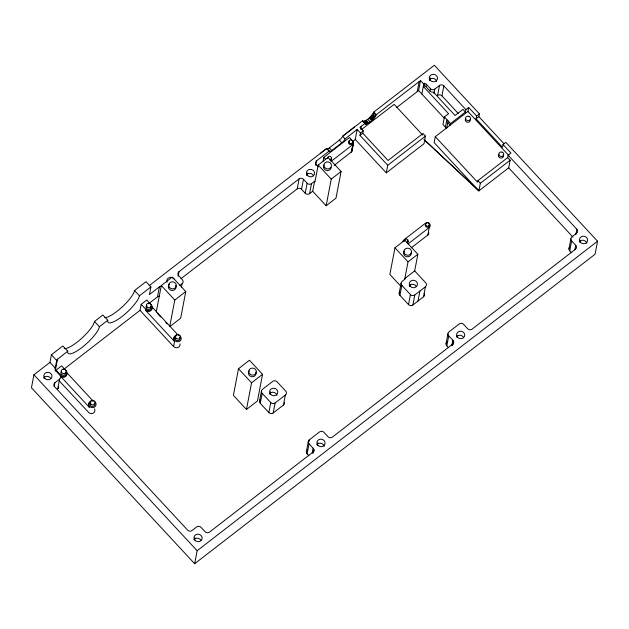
<?xml version="1.0" encoding="UTF-8"?>
<svg xmlns="http://www.w3.org/2000/svg" width="629" height="629" viewBox="0 0 629 629"><rect width="100%" height="100%" fill="white"/><g stroke="black" fill="none" stroke-linecap="round" stroke-linejoin="round"><path stroke-width="0.94" d="M334.235 165.356L351.705 151.668L353.419 142.107L349.52 137.499L323.841 157.344L323.125 161.095M353.419 142.107L351.705 151.668M447.762 122.506L446.629 128.497L442.958 124.534L444.404 116.939L448.595 113.7L423.301 86.425L424.205 85.725L424.661 83.327L426.376 84.262L430.456 88.665A3.106 2.831 10.8 0 0 434.828 89.066L439.482 85.465A3.106 2.831 10.8 0 1 443.854 85.866L465.861 109.635L465.405 112.041L450.506 123.551L450.199 125.155L447.762 122.506L448.076 120.894L444.404 116.939M104.823 317.653A21.111 5.433 -42.8 0 0 121.932 307.18A21.111 5.433 -42.8 0 0 134.551 290.519L146.007 281.666L150.905 286.942L139.449 295.795A21.111 5.433 -42.8 0 1 121.995 316.529A21.111 5.433 -42.8 0 1 107.787 320.263L99.406 326.742A21.111 5.433 -42.8 0 1 81.959 347.483A21.111 5.433 -42.8 0 1 67.743 351.218L62.861 345.95L51.397 354.795L49.943 362.39L33.927 374.774L31.45 387.771L194.66 563.733L595.073 254.226L597.55 241.229L505.826 142.335L503.035 144.497L502.5 147.296L476.059 118.795L476.593 115.995L479.384 113.833L434.34 65.267L373.791 112.072C371.684 116.286 367.761 120.32 363.122 121.515L362.666 120.674L342.561 136.312A3.884 0.999 -42.8 0 1 339.353 140.125L329.344 147.862A3.884 0.999 -42.8 0 1 326.734 148.546L329.211 151.133L326.75 148.475L320.664 153.122M44.274 378.579L44.62 376.779M58.646 386.473A3.106 2.831 10.8 0 1 57.648 389.131L59.558 379.13A3.106 2.831 10.8 0 0 59.849 375.136L55.769 370.733A3.106 2.831 10.8 0 1 55.006 368.649L56.972 359.678L67.743 351.218M55.203 371.181L57.506 359.135M54.212 386.371L54.904 382.731L59.558 379.13M89.106 403.22A3.727 3.397 10.8 0 0 89.397 407.372L60.376 376.087L60.573 375.081L56.02 370.174L61.603 365.858L66.155 370.764A3.727 3.397 10.8 0 1 65.809 375.56A3.727 3.397 10.8 0 1 60.573 375.081M63.553 369.467L140.023 310.356L141.163 304.357L146.754 300.041L151.306 304.947A3.727 3.397 10.8 0 1 150.96 309.751A3.727 3.397 10.8 0 1 145.716 309.264L141.163 304.357M180.028 343.843A3.727 3.397 10.8 0 1 173.588 346.555L174.548 341.555L145.527 310.27L145.716 309.264M150.905 286.942L149.45 294.545L159.412 286.84A3.106 2.831 10.8 0 1 161.661 286.211M148.586 303.744L157.509 296.841L159.412 286.84M156.228 312.181L161.315 285.527L172.299 277.035L185.767 291.549L180.68 318.203L169.688 326.695L174.776 300.049L185.767 291.549M178.101 276.273L178.974 271.728L299.097 178.872A3.106 2.831 10.8 0 1 303.461 179.273L307.133 183.236A3.106 2.831 10.8 0 0 311.504 183.637L314.602 181.238L315.011 181.679L318.188 165.026L328.031 157.415L341.091 171.497L336.004 198.143L326.16 205.754L312.692 191.24L314.602 181.238M181.404 287.351L182.095 283.71A3.106 2.831 10.8 0 0 182.379 279.716L178.683 275.722A3.106 2.831 10.8 0 1 178.974 271.728M194.597 539.564L194.943 537.764M194.66 563.733L197.136 550.729L597.55 241.229M238.493 368.736L233.406 395.389L246.466 409.471L257.45 400.972L262.537 374.326L249.477 360.244L238.493 368.736L251.553 382.817L246.466 409.471M180.94 278.733L297.187 188.873L299.097 178.872M259.51 401.247L261.42 391.246M260.272 403.323L262.183 393.322A3.106 2.831 10.8 0 1 262.466 389.327L272.711 381.41A3.106 2.831 10.8 0 1 277.082 381.811L285.652 391.049A3.106 2.831 10.8 0 1 285.362 395.043L283.451 405.045L273.214 412.962A3.106 2.831 10.8 0 1 268.842 412.561L260.272 403.323A3.106 2.831 10.8 0 1 260.029 399.871M312.692 191.24L309.594 193.638A3.106 2.831 10.8 0 1 305.222 193.237L301.55 189.274L303.461 179.273M306.866 175.601L307.384 172.904M305.222 193.237L307.133 183.236M270.077 394.493L270.588 391.796M309.594 193.638L311.504 183.637M315.703 165.38L316.576 160.835L329.234 151.039M268.842 412.561L270.753 402.56L262.183 393.322M273.214 412.962L275.117 402.961L285.362 395.043M326.16 205.754L331.239 179.108L341.091 171.497M329.195 151.204A3.884 0.999 -42.8 0 0 331.813 150.52L341.822 142.783A3.884 0.999 -42.8 0 0 345.03 138.97L357.17 129.448L360.441 132.971L359.977 135.369L387.723 165.278L386.277 172.881L355.267 139.449L357.17 129.448M351.234 152.226L353.136 144.167M351.996 151.023L353.529 142.814M360.755 129.409L361.361 126.209L365.119 123.315L362.666 120.674M359.977 135.369L362.776 133.206L363.232 130.808L359.969 127.294L361.361 126.209M306.37 451.764L308.281 441.762M308.981 441.66L309.326 439.844L319.571 431.926A3.106 2.831 10.8 0 1 323.935 432.327L328.016 436.723A3.106 2.831 10.8 0 0 332.387 437.124L452.51 344.275C456.182 341.445 450.136 337.922 448.721 335.878A3.106 2.831 10.8 0 1 449.004 331.876L459.249 323.959A3.106 2.831 10.8 0 1 463.62 324.36L467.693 328.755A3.106 2.831 10.8 0 0 472.065 329.156L575.425 249.265A3.106 2.831 10.8 0 0 575.716 245.263L571.635 240.868A3.106 2.831 10.8 0 1 571.926 236.866L576.581 233.265A3.106 2.831 10.8 0 0 576.864 229.271L508.13 155.214L510.952 153.028L503.035 144.497M308.878 455.726L307.133 453.847L309.036 443.846A3.106 2.831 10.8 0 1 309.326 439.844M312.251 452.786L313.116 448.241L309.036 443.846M312.802 453.391L313.667 448.847L313.116 448.241M313.47 452.298L313.667 448.847M313.722 452.157L313.989 449.57M317.338 445.45L317.857 442.753M417.231 91.63L419.142 81.628L420.534 80.551L423.757 84.027L421.847 94.028M396.805 107.417L418.623 90.552L420.534 80.551M424.245 293.421A3.106 2.831 10.8 0 1 423.506 296.794L412.891 304.994A3.106 2.831 10.8 0 1 408.52 304.601L399.934 295.339L401.845 285.338A3.106 2.831 10.8 0 1 402.128 281.344L405.233 278.954L404.84 278.521L414.684 270.918L417.86 254.265L404.801 240.184L394.957 247.795L389.87 274.448L400.767 286.187M465.405 112.041L462.96 109.407L455.058 115.5L433.247 91.983L432.123 92.093A3.106 2.831 10.8 0 1 430 91.063L425.919 86.66L426.376 84.262M429.788 80.591L430.299 77.894M430 91.063L430.456 88.665M362.776 133.206L388.069 160.481L422.987 133.49L425.44 136.131L423.985 143.734L386.277 172.881M433.963 93.611L434.828 89.066M399.171 293.256L401.082 283.254M439.482 85.465L437.572 95.466A3.106 2.831 10.8 0 1 441.943 95.867L458.25 113.479M404.84 278.521L408.017 261.876L417.86 254.265M441.943 95.867L443.854 85.866M476.593 115.995L468.676 107.457L467.913 111.459L435.299 136.674L434.152 142.673L478.897 190.862L508.696 167.833L510.143 160.23L507.674 157.612L508.13 155.214M409.754 286.525L410.1 284.725M408.52 304.601L410.43 294.6L401.845 285.338M445.403 127.176L446.857 119.573M412.891 304.994L414.794 294.993L425.408 286.793A3.106 2.831 10.8 0 0 425.699 282.791L414.684 270.918M411.122 247.928L427.806 235.042L429.237 227.541A2.98 2.72 10.8 0 0 429.481 223.696A2.98 2.72 10.8 0 0 425.29 223.342L404.054 239.751A2.98 2.72 10.8 0 0 403.063 241.599M418.01 301.039L419.92 291.038M423.506 296.794L425.408 286.793M476.059 118.795L478.85 116.632L479.384 113.833M446.047 343.796L447.958 333.795M507.674 157.612L477.898 180.625L477.592 182.229L435.299 136.674M448.556 347.758L446.81 345.879L448.721 335.878M423.962 139.583L478.897 190.862L480.344 183.267L510.143 160.23M451.756 345.73L452.801 340.273M452.479 345.423L453.344 340.879M453.328 343.418L453.674 341.602M453.399 344.197L453.745 342.373M457.024 337.482L457.362 335.682M568.97 248.785L570.873 238.784M571.478 252.748L569.725 250.869L571.635 240.868M575.826 234.727L576.864 229.271M574.851 249.807L575.716 245.263M579.938 242.472L580.284 240.671M314.068 450.34L312.833 452.243L209.473 532.134A3.106 2.831 10.8 0 1 205.101 531.733L201.021 527.338A3.106 2.831 10.8 0 0 196.657 526.937L191.994 530.538A3.106 2.831 10.8 0 1 187.631 530.137L54.613 386.733A3.106 2.831 10.8 0 1 54.904 382.731M107.787 320.263L102.889 314.987L94.507 321.466L93.556 324.092A21.111 5.433 -42.8 0 1 79.144 340.541A21.111 5.433 -42.8 0 1 64.166 348.56M362.705 121.224L365.575 124.157C370.19 122.938 374.169 118.975 376.244 114.714L419.142 81.628M354.363 127.082L342.577 136.234L345.03 138.97M149.207 285.668L326.781 148.397M360.441 132.971L363.232 130.808M423.757 84.027L424.661 83.327M352.397 141.667L355.267 139.449M179.902 285.409L182.095 283.71M387.723 165.278L425.44 136.131M465.861 109.635L468.676 107.457M408.009 243.95L429.237 227.541M251.553 382.817L262.537 374.326M361.361 129.621L394.163 104.343L422.688 135.093M331.027 161.433L352.665 144.725M424.205 85.725L425.919 86.66M424.504 139.866L478.897 190.862M478.85 116.632L503.971 143.711M467.913 111.459L508.861 155.607M508.696 167.833L572.972 237.125M418.623 90.552L444.483 118.425M477.898 180.625L480.344 183.267M373.791 112.072L376.244 114.714M373.492 112.882L375.945 115.524M372.8 114.03L375.246 116.68M372.297 114.69L374.758 117.34M371.794 115.343L374.239 117.985M371.165 116.027L373.618 118.669M370.544 116.711L372.997 119.353M369.844 117.379L372.289 120.029M369.137 118.055L371.59 120.697M367.674 119.274L370.127 121.916M366.251 120.288L368.696 122.93M365.598 120.658L368.051 123.3M364.954 121.027L367.407 123.677M364.427 121.24L366.872 123.882M363.892 121.452L366.345 124.094M363.507 121.483L365.96 124.125M363.122 121.515L365.575 124.157M339.353 140.125L341.822 142.783M329.344 147.862L331.813 150.52M323.841 157.344L325.673 159.326M318.188 165.026L331.239 179.108M394.957 247.795L408.017 261.876M318.266 166.96L316.285 164.829A3.106 2.831 10.8 0 1 316.576 160.835M161.315 285.527L174.776 300.049M151.778 306.661L178.156 335.1M157.509 313.564L160.717 317.016M165.844 322.551L167.125 323.935M134.551 290.519L139.449 295.795M140.023 310.356L173.588 346.555M94.507 321.466L99.406 326.742M51.397 354.795L56.594 360.401M67.287 373.186L93.006 400.917M49.943 362.39L55.148 367.996M59.48 381.143L89.176 412.978A3.727 3.397 10.8 0 0 94.57 408.811M33.927 374.774L197.136 550.729M448.076 120.894L450.506 123.551M365.119 123.315L365.15 123.866M446.81 345.879A3.106 2.831 10.8 0 1 447.101 341.877M569.725 250.869A3.106 2.831 10.8 0 1 569.481 247.409M307.133 453.847A3.106 2.831 10.8 0 1 306.527 451.04M306.889 450.388A3.106 2.831 10.8 0 1 307.416 449.845M157.509 296.841A3.106 2.831 10.8 0 1 159.75 296.212M297.187 188.873A3.106 2.831 10.8 0 1 301.55 189.274M399.934 295.339A3.106 2.831 10.8 0 1 399.69 291.88M284.45 402.387A3.106 2.831 10.8 0 1 283.451 405.045M429.041 224.687A1.989 1.816 10.8 0 1 428.294 227.022A1.989 1.816 10.8 0 1 425.668 226.464A1.989 1.816 10.8 0 1 425.959 224.034M407.836 241.151A1.989 1.816 10.8 0 1 407.293 243.289M404.172 241.159A1.989 1.816 10.8 0 1 404.769 240.412M407.183 240.404A1.989 1.816 10.8 0 1 407.561 240.742M331.098 158.398A1.989 1.816 10.8 0 1 330.201 160.804M327.678 158.091A1.989 1.816 10.8 0 1 328.016 157.745M352.452 142.28A1.989 1.816 10.8 0 1 351.289 144.45A1.989 1.816 10.8 0 1 348.781 143.498A1.989 1.816 10.8 0 1 349.52 141.155M428.742 232.478A2.98 2.72 10.8 0 1 427.806 235.042M470.185 119.746A2.485 2.264 10.8 0 1 467.158 122.215A2.485 2.264 10.8 0 1 465.735 118.622M498.907 154.522A2.485 2.264 10.8 0 0 500.173 157.973A2.485 2.264 10.8 0 0 503.436 156.078L503.397 155.481A2.485 2.264 10.8 0 0 503.192 154.915M327.536 157.965A1.989 1.816 10.8 0 1 329.47 156.33A1.989 1.816 10.8 0 1 331.483 158.013A1.989 1.816 10.8 0 1 329.903 159.947M404.266 241.088A1.989 1.816 10.8 0 1 405.894 239.044A1.989 1.816 10.8 0 1 408.174 240.608A1.989 1.816 10.8 0 1 406.554 242.652M414.794 294.993A3.106 2.831 10.8 0 1 410.43 294.6M275.117 402.961A3.106 2.831 10.8 0 1 270.753 402.56M255.838 372.101A3.853 3.515 10.8 0 1 251.6 376.669A3.853 3.515 10.8 0 1 249.281 370.882M175.648 285.48A3.853 3.515 10.8 0 1 174.194 290A3.853 3.515 10.8 0 1 169.107 288.915A3.853 3.515 10.8 0 1 169.673 284.198M331.168 167.361A3.853 3.515 10.8 0 1 326.105 170.31A3.853 3.515 10.8 0 1 324.147 164.955M411.177 252.944A3.853 3.515 10.8 0 1 406.405 256.679A3.853 3.515 10.8 0 1 404.321 251.081M429.261 79.875A4.096 3.735 10.8 0 1 436.668 81.463M94.444 401.444A3.727 3.397 10.8 0 1 94.311 407.183A3.727 3.397 10.8 0 1 88.689 404.463A3.727 3.397 10.8 0 1 93.579 401.019M94.602 403.275A2.485 2.264 10.8 0 1 92.219 406.468A2.485 2.264 10.8 0 1 90.324 402.882M178.722 335.202A3.727 3.397 10.8 0 1 180.429 340.619A3.727 3.397 10.8 0 1 174.351 340.061A3.727 3.397 10.8 0 1 176.804 335.029M66.816 373.374A3.727 3.397 10.8 0 1 60.376 376.087M65.778 372.494A2.485 2.264 10.8 0 1 61.548 374.412L61.17 373.917A2.485 2.264 10.8 0 1 61.272 371.645M151.966 307.557A3.727 3.397 10.8 0 1 145.527 310.27M150.732 306.174A2.485 2.264 10.8 0 1 148.672 309.382A2.485 2.264 10.8 0 1 146.164 306.307M146.455 305.78A2.485 2.264 10.8 0 1 146.879 305.348M174.548 341.555A3.727 3.397 10.8 0 1 174.249 337.403M179.752 337.459A2.485 2.264 10.8 0 1 178.817 340.375A2.485 2.264 10.8 0 1 175.53 339.676A2.485 2.264 10.8 0 1 175.9 336.633M306.465 174.728A4.096 3.735 10.8 0 1 313.494 175.711M167 282.232A4.096 3.735 10.8 0 1 174.154 278.969M43.747 377.864A4.096 3.735 10.8 0 1 50.807 378.509M193.897 539.745A4.096 3.735 10.8 0 1 200.965 540.39M316.804 444.727A4.112 3.75 10.8 0 1 324.234 446.315M456.497 336.767A4.096 3.735 10.8 0 1 463.557 337.411M580.119 241.041A4.096 3.735 10.8 0 1 586.818 243.344M409.227 285.81A4.096 3.735 10.8 0 1 416.296 286.454M269.55 393.778A4.096 3.735 10.8 0 1 276.957 395.358M502.068 152.124L501.439 151.99A2.485 2.264 10.8 0 0 498.805 154.026A2.485 2.264 10.8 0 0 501.109 156.511A2.485 2.264 10.8 0 0 503.743 154.475L503.703 153.885A2.485 2.264 10.8 0 0 502.068 152.124M468.935 116.334L468.306 116.176A2.485 2.264 10.8 0 0 465.704 119.085A2.485 2.264 10.8 0 0 469.761 120.115A2.485 2.264 10.8 0 0 468.935 116.334M65.856 370.332L65.487 369.836A2.485 2.264 10.8 0 0 61.477 372.313L61.854 372.808A2.485 2.264 10.8 0 0 65.856 370.332M349.386 143.019A1.989 1.816 10.8 0 0 352.672 142.217A1.989 1.816 10.8 0 0 350.18 139.976A1.989 1.816 10.8 0 0 349.386 143.019M425.967 225.591A1.989 1.816 10.8 0 0 429.332 225.08A1.989 1.816 10.8 0 0 427.067 222.642A1.989 1.816 10.8 0 0 425.967 225.591M324.761 167.644A3.853 3.515 10.8 0 0 331.279 166.661A3.853 3.515 10.8 0 0 326.899 161.936A3.853 3.515 10.8 0 0 324.761 167.644M169.618 287.563A3.853 3.515 10.8 0 0 176.144 286.572A3.853 3.515 10.8 0 0 171.764 281.855A3.853 3.515 10.8 0 0 169.618 287.563M404.651 253.77A3.853 3.515 10.8 0 0 411.232 253.149A3.853 3.515 10.8 0 0 407.16 248.196A3.853 3.515 10.8 0 0 404.651 253.77M249.422 373.563A3.853 3.515 10.8 0 0 256.034 373.194A3.853 3.515 10.8 0 0 252.182 368.099A3.853 3.515 10.8 0 0 249.422 373.563M430.346 80.441A4.096 3.735 10.8 0 0 437.289 79.396A4.096 3.735 10.8 0 0 432.626 74.364A4.096 3.735 10.8 0 0 430.346 80.441M90.828 404.046A2.485 2.264 10.8 0 0 95.034 403.417A2.485 2.264 10.8 0 0 92.204 400.366A2.485 2.264 10.8 0 0 90.828 404.046M146.958 306.944A2.485 2.264 10.8 0 0 151.164 306.315A2.485 2.264 10.8 0 0 148.334 303.264A2.485 2.264 10.8 0 0 146.958 306.944M175.971 338.229A2.485 2.264 10.8 0 0 180.177 337.6A2.485 2.264 10.8 0 0 177.354 334.549A2.485 2.264 10.8 0 0 175.971 338.229M307.29 175.294A4.096 3.735 10.8 0 0 314.296 174.587A4.096 3.735 10.8 0 0 309.916 169.35A4.096 3.735 10.8 0 0 307.29 175.294M44.832 378.43A4.096 3.735 10.8 0 0 51.775 377.376A4.096 3.735 10.8 0 0 47.112 372.352A4.096 3.735 10.8 0 0 44.832 378.43M194.99 540.311A4.096 3.735 10.8 0 0 201.925 539.257A4.096 3.735 10.8 0 0 197.262 534.233A4.096 3.735 10.8 0 0 194.99 540.311M317.897 445.308A4.112 3.75 10.8 0 0 324.863 444.255A4.112 3.75 10.8 0 0 320.177 439.207A4.112 3.75 10.8 0 0 317.897 445.308M457.582 337.333A4.096 3.735 10.8 0 0 464.524 336.287A4.096 3.735 10.8 0 0 459.862 331.255A4.096 3.735 10.8 0 0 457.582 337.333M580.496 242.322A4.096 3.735 10.8 0 0 587.439 241.277A4.096 3.735 10.8 0 0 582.776 236.245A4.096 3.735 10.8 0 0 580.496 242.322M410.32 286.376A4.096 3.735 10.8 0 0 417.255 285.322A4.096 3.735 10.8 0 0 412.593 280.298A4.096 3.735 10.8 0 0 410.32 286.376M270.635 394.344A4.096 3.735 10.8 0 0 277.578 393.29A4.096 3.735 10.8 0 0 272.915 388.266A4.096 3.735 10.8 0 0 270.635 394.344"/></g></svg>
